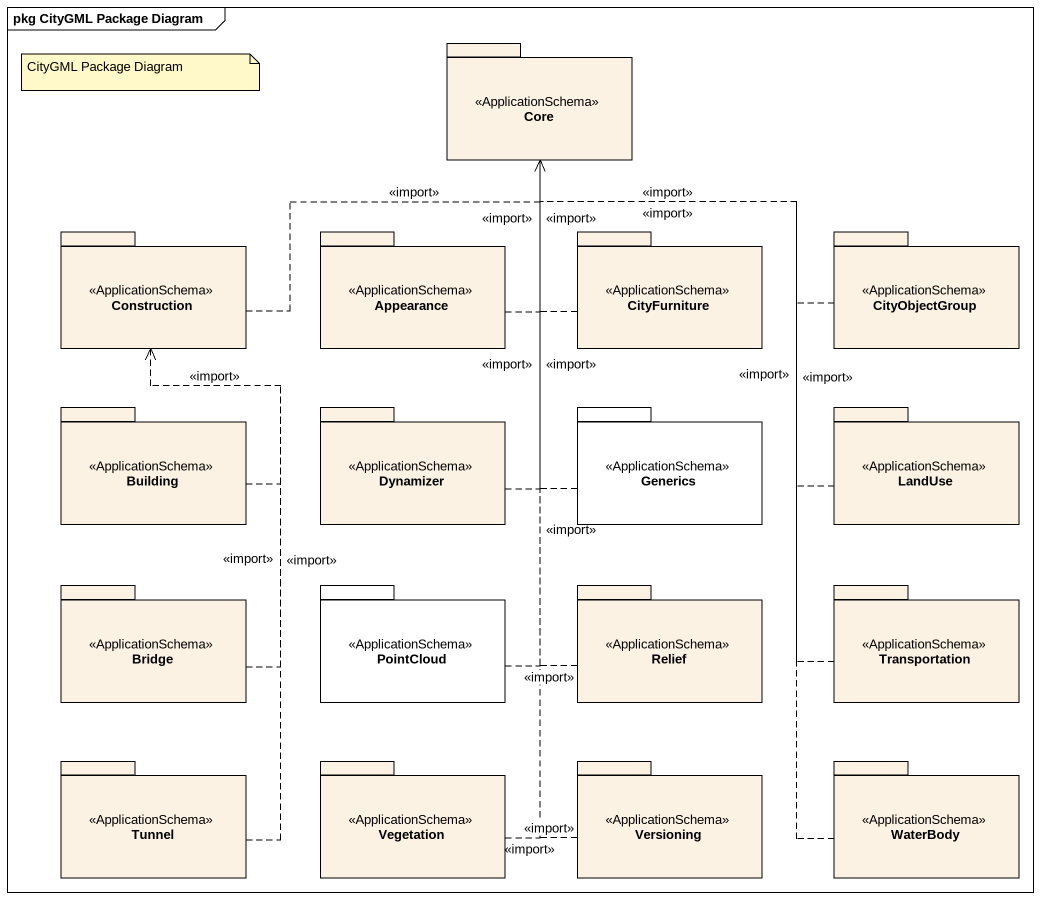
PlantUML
@startuml
mainframe pkg CityGML Package Diagram
package Core <<ApplicationSchema>> #FCF2E3 {
}
package Construction <<ApplicationSchema>> #FCF2E3 {
}
package Appearance <<ApplicationSchema>> #FCF2E3 {
}
package CityFurniture <<ApplicationSchema>> #FCF2E3 {
}
package CityObjectGroup <<ApplicationSchema>> #FCF2E3 {
}
package Building <<ApplicationSchema>> #FCF2E3 {
}
package Dynamizer <<ApplicationSchema>> #FCF2E3 {
}
package Generics <<ApplicationSchema>> {
}
package LandUse <<ApplicationSchema>> #FCF2E3 {
}
package Bridge <<ApplicationSchema>> #FCF2E3 {
}
package PointCloud <<ApplicationSchema>> {
}
package Relief <<ApplicationSchema>> #FCF2E3 {
}
package Transportation <<ApplicationSchema>> #FCF2E3 {
}
package Tunnel <<ApplicationSchema>> #FCF2E3 {
}
package Vegetation <<ApplicationSchema>> #FCF2E3 {
}
package Versioning <<ApplicationSchema>> #FCF2E3 {
}
package WaterBody <<ApplicationSchema>> #FCF2E3 {
}
Construction .right.> Core : <<import>>
Appearance .up.> Core : <<import>>
CityFurniture .up.> Core : <<import>>
CityObjectGroup .left.> Core : <<import>>
Building .up.> Construction : <<import>>
Dynamizer .up.> Core : <<import>>
Generics .up.> Core : <<import>>
LandUse .up.> Core : <<import>>
Bridge .up.> Construction : <<import>>
PointCloud .up.> Core : <<import>>
Relief .up.> Core : <<import>>
Transportation .up.> Core : <<import>>
Tunnel .up.> Construction : <<import>>
Vegetation .up.> Core : <<import>>
Versioning .up.> Core : <<import>>
WaterBody .up.> Core : <<import>>
note as N1
  CityGML Package Diagram
end note
@enduml
